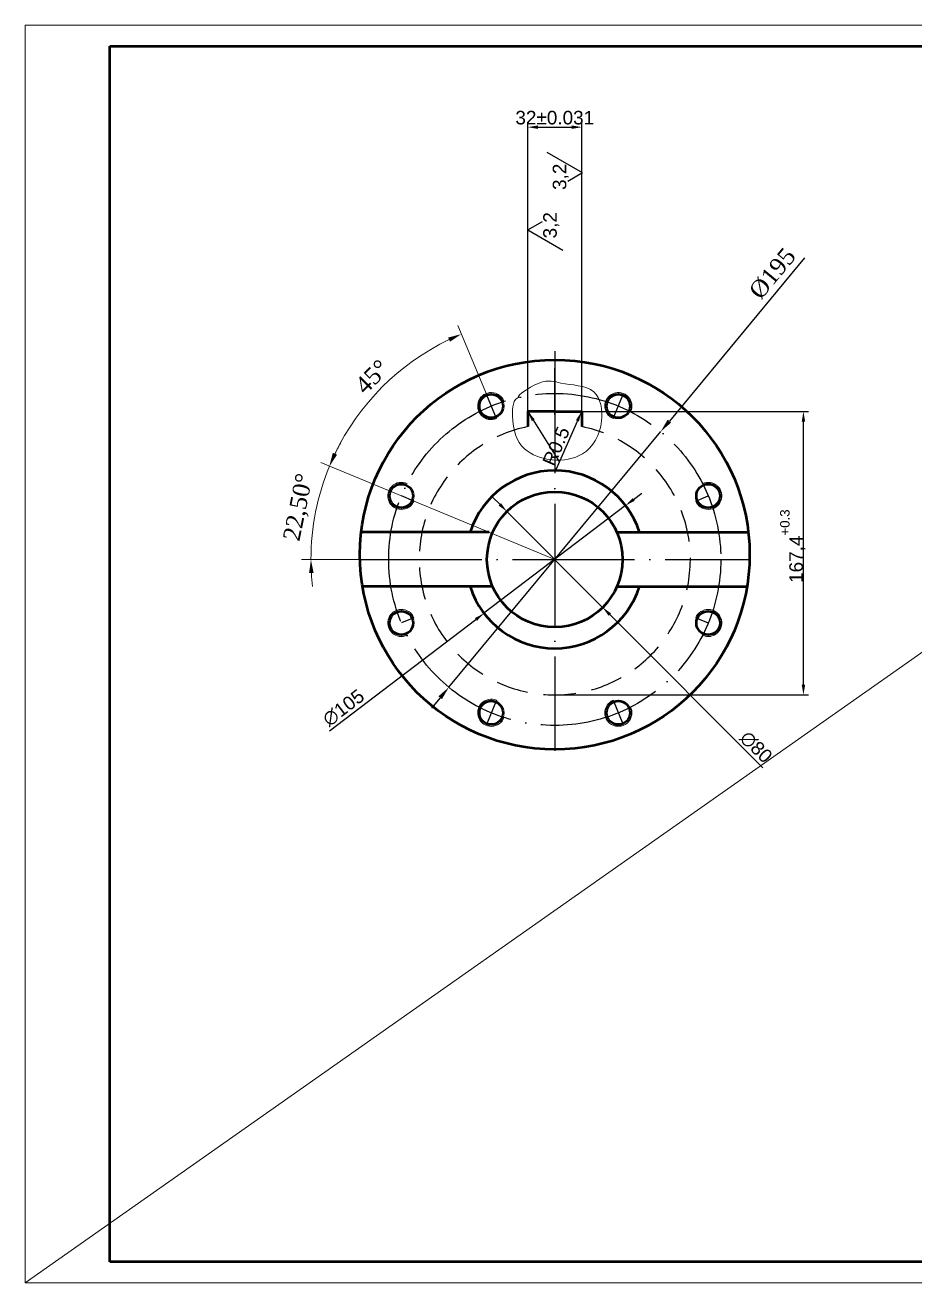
# Model space of a CAD drawing. Header units: millimetres. Extents: x -954 to 34898, y -2134 to 12006.
# Drawn here: x 18888 to 19413, y 8587 to 9329 of the extents above; entities that cross this region are included whole.
import ezdxf

# ---------------------------------------------------------------- set-up
doc = ezdxf.new("R2010")
doc.units = ezdxf.units.MM
doc.header["$LTSCALE"] = 3
doc.linetypes.add('ACAD_ISO04W100', pattern=[30, 24, -3, 0, -3])
doc.linetypes.add('DASHED2', pattern=[9.525, 6.35, -3.175])
doc.layers.add('Выносные эл-ты', color=7, linetype='Continuous')
for name, color, linetype, lineweight in [('Геометрия', 7, 'Continuous', 50), ('контурная', 7, 'Continuous', 50), ('невидимые', 7, 'DASHED2', 25), ('осевые', 1, 'ACAD_ISO04W100', 25), ('размерные', 7, 'Continuous', 25), ('тонкая', 7, 'Continuous', 20)]:
    doc.layers.add(name, color=color, linetype=linetype, lineweight=lineweight)
doc.styles.add('s2.5v4', font='times.ttf', dxfattribs={"height": 10})
doc.styles.get("Standard").update_dxf_attribs({"font": 'arial.ttf'})
doc.dimstyles.new('s2.5v4', dxfattribs={"dimtxt": 10, "dimasz": 8, "dimexe": 5.5, "dimexo": 0.5, "dimgap": 3.5, "dimtad": 1, "dimdec": 0, "dimtxsty": 's2.5v4', "dimcen": 2.5, "dimclrd": 256, "dimclre": 1, "dimclrt": 256, "dimadec": 0, "dimazin": 0, "dimtfac": 1, "dimtdec": 0, "dimtmove": 0, "dimatfit": 3, "dimfxl": 1, "dimlwd": -1, "dimlwe": -1, "dimarcsym": 0})
doc.dimstyles.new('s2v4', dxfattribs={"dimtxt": 8, "dimasz": 6, "dimexe": 3, "dimexo": 0, "dimgap": 1.5, "dimtad": 1, "dimtxsty": 'Standard', "dimcen": 2.5, "dimadec": 0, "dimazin": 0, "dimtfac": 1, "dimtmove": 0, "dimatfit": 3, "dimfxl": 1, "dimarcsym": 0})

# ---------------------------------------------------------------- blocks, each defined once
blk = doc.blocks.new('*D1152')
at = {"layer": 'Defpoints', "color": 0, "transparency": 16777216}
for p in [(19215.51, 9101.1), (19346.81, 9101.1), (19200.08, 8933.7)]:
    blk.add_point(p, dxfattribs=at)
at = {"layer": 'размерные', "color": 0, "lineweight": -2, "transparency": 16777216}
for p, q in [((19215.51, 9101.1), (19349.81, 9101.1)), ((19346.81, 8939.7), (19346.81, 9095.1)), ((19200.08, 8933.7), (19349.81, 8933.7))]:
    blk.add_line(p, q, dxfattribs=at)
at = {"layer": 'размерные', "color": 0, "transparency": 16777216}
for points in [[(19345.81, 9095.1), (19347.81, 9095.1), (19346.81, 9101.1)], [(19345.81, 8939.7), (19347.81, 8939.7), (19346.81, 8933.7)]]:
    blk.add_solid(points, dxfattribs=at)
at = {"layer": 'размерные', "color": 0, "transparency": 16777216, "insert": (19340.51, 9021.53), "char_height": 8, "attachment_point": 5, "rotation": 90}
blk.add_mtext('167,4{\\H0.7x;\\S+0.3^ ;}', dxfattribs=at)
blk = doc.blocks.new('*D1153')
at = {"layer": 'Defpoints', "color": 0, "transparency": 16777216}
for p in [(19215.49, 9100.19), (19215.81, 9100.92)]:
    blk.add_point(p, dxfattribs=at)
at = {"layer": 'размерные', "color": 0, "lineweight": -2, "transparency": 16777216}
blk.add_line((19200.98, 9066.72), (19213.42, 9095.42), dxfattribs=at)
at = {"layer": 'размерные', "color": 0, "transparency": 16777216}
blk.add_solid([(19212.51, 9095.82), (19214.34, 9095.02), (19215.81, 9100.92)], dxfattribs=at)
at = {"layer": 'размерные', "color": 0, "transparency": 16777216, "insert": (19200.88, 9080.54), "char_height": 8, "attachment_point": 5, "rotation": 66.55411}
blk.add_mtext('R0.5', dxfattribs=at)
blk = doc.blocks.new('*D1154')
at = {"layer": 'Defpoints', "color": 0, "transparency": 16777216}
for p in [(19216.08, 9268.89), (19184.08, 9100.6), (19216.08, 9100.19)]:
    blk.add_point(p, dxfattribs=at)
at = {"layer": 'размерные', "color": 0, "lineweight": -2, "transparency": 16777216}
for p, q in [((19184.08, 9100.6), (19184.08, 9271.89)), ((19190.08, 9268.89), (19210.08, 9268.89)), ((19216.08, 9100.19), (19216.08, 9271.89))]:
    blk.add_line(p, q, dxfattribs=at)
at = {"layer": 'размерные', "color": 0, "transparency": 16777216}
for points in [[(19190.08, 9269.89), (19190.08, 9267.89), (19184.08, 9268.89)], [(19210.08, 9269.89), (19210.08, 9267.89), (19216.08, 9268.89)]]:
    blk.add_solid(points, dxfattribs=at)
at = {"layer": 'размерные', "color": 0, "transparency": 16777216, "insert": (19200.08, 9274.47), "char_height": 8, "attachment_point": 5}
blk.add_mtext('32%%P0.031', dxfattribs=at)
blk = doc.blocks.new('*D1179')
at = {"layer": 'Defpoints', "color": 0, "transparency": 16777216}
for p in [(19262.59, 9089.17), (19137.57, 8938.22)]:
    blk.add_point(p, dxfattribs=at)
at = {"layer": 'размерные', "transparency": 16777216}
for p, q in [((19347.49, 9191.69), (19267.69, 9095.34)), ((19137.57, 8938.22), (19262.59, 9089.17)), ((19132.47, 8932.06), (19127.37, 8925.9))]:
    blk.add_line(p, q, dxfattribs=at)
for points in [[(19266.66, 9096.19), (19268.72, 9094.49), (19262.59, 9089.17)], [(19131.44, 8932.91), (19133.5, 8931.21), (19137.57, 8938.22)]]:
    blk.add_solid(points, dxfattribs=at)
at = {"layer": 'размерные', "transparency": 16777216, "insert": (19328.56, 9182.49), "char_height": 10, "attachment_point": 5, "rotation": 50.36914, "style": 's2.5v4'}
blk.add_mtext('%%C195', dxfattribs=at)
blk = doc.blocks.new('*D1157')
at = {"layer": 'Defpoints', "color": 0, "transparency": 16777216}
for p in [(19110.45, 9050.82), (19057.43, 9032.48), (19085.11, 9013.7), (19200.08, 9013.7), (19315.04, 9013.7)]:
    blk.add_point(p, dxfattribs=at)
at = {"layer": 'тонкая', "color": 1, "transparency": 16777216}
for p, q in [((19109.99, 9051.01), (19062.07, 9070.86)), ((19084.61, 9013.7), (19050.7, 9013.7))]:
    blk.add_line(p, q, dxfattribs=at)
at = {"layer": 'тонкая', "transparency": 16777216}
for start, end in [(151.12773, 154.31387), (157.5, 180), (183.18613, 186.37227)]:
    blk.add_arc((19200.08, 9013.7), 143.88, start, end, dxfattribs=at)
for points in [[(19071.63, 9075.52), (19069.2, 9076.61), (19067.15, 9068.76)], [(19055.09, 9005.66), (19057.75, 9005.74), (19056.2, 9013.7)]]:
    blk.add_solid(points, dxfattribs=at)
at = {"layer": 'тонкая', "transparency": 16777216, "insert": (19049.56, 9044.38), "char_height": 10, "attachment_point": 5, "rotation": 78.47732, "style": 's2.5v4'}
blk.add_mtext('22,50°', dxfattribs=at)
blk = doc.blocks.new('*D1158')
at = {"layer": 'Defpoints', "color": 0, "transparency": 16777216}
for p in [(19112.43, 9127.92), (19159.9, 9110.71), (19165.64, 9096.85), (19110.45, 9050.82), (19200.08, 9013.7)]:
    blk.add_point(p, dxfattribs=at)
at = {"layer": 'тонкая', "color": 1, "transparency": 16777216}
for p, q in [((19159.71, 9111.17), (19142.88, 9151.8)), ((19109.99, 9051.01), (19061.98, 9070.9))]:
    blk.add_line(p, q, dxfattribs=at)
at = {"layer": 'тонкая', "transparency": 16777216}
blk.add_arc((19200.08, 9013.7), 143.98, 115.68396, 154.31604, dxfattribs=at)
for points in [[(19137.13, 9144.67), (19138.22, 9142.23), (19144.98, 9146.72)], [(19071.54, 9075.56), (19069.11, 9076.64), (19067.06, 9068.8)]]:
    blk.add_solid(points, dxfattribs=at)
at = {"layer": 'тонкая', "transparency": 16777216, "insert": (19092.2, 9121.58), "char_height": 10, "attachment_point": 5, "rotation": 45, "style": 's2.5v4'}
blk.add_mtext('45°', dxfattribs=at)
blk = doc.blocks.new('*D1168')
at = {"layer": 'Defpoints', "color": 0, "transparency": 16777216}
for p in [(19241.85, 9045.5), (19158.31, 8981.89)]:
    blk.add_point(p, dxfattribs=at)
at = {"layer": 'размерные', "color": 0, "lineweight": -2, "transparency": 16777216}
for p, q in [((19246.62, 9049.14), (19251.4, 9052.77)), ((19241.85, 9045.5), (19158.31, 8981.89)), ((19067.23, 8912.55), (19153.53, 8978.26))]:
    blk.add_line(p, q, dxfattribs=at)
at = {"layer": 'размерные', "color": 0, "transparency": 16777216}
for points in [[(19246.02, 9049.93), (19247.23, 9048.34), (19241.85, 9045.5)], [(19152.93, 8979.06), (19154.14, 8977.46), (19158.31, 8981.89)]]:
    blk.add_solid(points, dxfattribs=at)
at = {"layer": 'размерные', "color": 0, "transparency": 16777216, "insert": (19075.42, 8926.09), "char_height": 8, "attachment_point": 5, "rotation": 37.28441}
blk.add_mtext('∅105', dxfattribs=at)
blk = doc.blocks.new('*D1169')
at = {"layer": 'Defpoints', "color": 0, "transparency": 16777216}
for p in [(19171.83, 9042.01), (19228.33, 8985.38)]:
    blk.add_point(p, dxfattribs=at)
at = {"layer": 'размерные', "color": 0, "lineweight": -2, "transparency": 16777216}
for p, q in [((19167.59, 9046.26), (19163.35, 9050.51)), ((19171.83, 9042.01), (19228.33, 8985.38)), ((19322.9, 8890.61), (19232.57, 8981.14))]:
    blk.add_line(p, q, dxfattribs=at)
at = {"layer": 'размерные', "color": 0, "transparency": 16777216}
for points in [[(19168.3, 9046.97), (19166.88, 9045.55), (19171.83, 9042.01)], [(19233.28, 8981.84), (19231.86, 8980.43), (19228.33, 8985.38)]]:
    blk.add_solid(points, dxfattribs=at)
at = {"layer": 'размерные', "color": 0, "transparency": 16777216, "insert": (19318.84, 8902.9), "char_height": 8, "attachment_point": 5, "rotation": 314.93736}
blk.add_mtext('∅80', dxfattribs=at)

msp = doc.modelspace()

# ---------------------------------------------------------------- linework, layer by layer
at = {"layer": 'Выносные эл-ты'}
for p, q in [((19216.39, 9241.87), (19195.605, 9253.87)), ((19216.39, 9241.87), (19207.73, 9236.87)), ((19184.079, 9208.267), (19192.739, 9213.267)), ((19184.079, 9208.267), (19204.864, 9196.267))]:
    msp.add_line(p, q, dxfattribs=at)
at = {"layer": 'Геометрия'}
for p, q in [((19161.452, 9029.698), (19085.836, 9029.698)), ((19236.74, 9029.698), (19314.323, 9029.698)), ((19163.418, 8997.698), (19086.631, 8997.698)), ((19236.74, 8997.698), (19313.527, 8997.698))]:
    msp.add_line(p, q, dxfattribs=at)
msp.add_circle((19200.079, 9013.698), 40, dxfattribs=at)
for start, end in [(17.74384, 162.25616), (197.74384, 342.25616)]:
    msp.add_arc((19200.079, 9013.698), 52.5, start, end, dxfattribs=at)
at = {"layer": 'контурная'}
for p, q in [((18937.549, 8599.118), (18937.549, 9316.618)), ((18937.549, 9316.618), (19925.049, 9316.618)), ((19184.079, 9100.598), (19184.079, 9092.081)), ((19200.079, 9101.098), (19184.579, 9101.098)), ((19200.079, 9101.098), (19215.579, 9101.098)), ((19216.079, 9100.598), (19216.079, 9092.081)), ((19925.049, 8599.118), (18937.549, 8599.118))]:
    msp.add_line(p, q, dxfattribs=at)
for centre, radius in [((19200.079, 9016.529), 115), ((19162.576, 9104.238), 7), ((19237.582, 9104.238), 7), ((19109.539, 9051.201), 7), ((19290.619, 9051.201), 7), ((19109.539, 8976.195), 7), ((19290.619, 8976.195), 7), ((19162.576, 8923.157), 7), ((19237.582, 8923.157), 7)]:
    msp.add_circle(centre, radius, dxfattribs=at)
for centre, start, end in [((19184.579, 9100.598), 90, 180), ((19215.579, 9100.598), 0, 90)]:
    msp.add_arc(centre, 0.5, start, end, dxfattribs=at)
at = {"layer": 'невидимые'}
msp.add_arc((19200.079, 9013.698), 80, 101.536959, 78.463041, dxfattribs=at)
at = {"layer": 'осевые'}
for p, q in [((19200.079, 9136.556), (19200.079, 8901.529)), ((19200.079, 9098.981), (19200.079, 9126.647)), ((19165.638, 9096.847), (19159.897, 9110.705)), ((19234.521, 9096.847), (19240.261, 9110.705)), ((19116.93, 9048.139), (19109.539, 9051.201)), ((19283.228, 9048.139), (19290.619, 9051.201)), ((19085.114, 9013.698), (19315.044, 9013.698)), ((19116.93, 8979.256), (19109.539, 8976.195)), ((19283.228, 8979.256), (19290.619, 8976.195)), ((19165.638, 8930.549), (19159.897, 8916.69)), ((19200.079, 8928.414), (19200.079, 8900.748)), ((19200.079, 8928.414), (19200.079, 8900.748)), ((19234.521, 8930.549), (19240.261, 8916.69))]:
    msp.add_line(p, q, dxfattribs=at)
msp.add_circle((19200.079, 9013.698), 98, dxfattribs=at)
at = {"layer": 'тонкая'}
for p, q in [((18887.549, 8586.618), (18887.549, 9329.118)), ((18887.549, 9329.118), (19937.549, 9329.118)), ((18887.549, 8586.618), (19925.049, 9316.618)), ((19200.079, 9013.698), (19110.454, 9050.822)), ((19937.549, 8586.618), (18887.549, 8586.618))]:
    msp.add_line(p, q, dxfattribs=at)
for centre, start, end in [((19162.576, 9104.238), 20.160747, 292.5), ((19237.582, 9104.238), 335.160747, 247.5), ((19109.539, 9051.201), 65.160747, 337.5), ((19290.619, 9051.201), 202.5, 114.839253), ((19109.539, 8976.195), 22.5, 294.839253), ((19290.619, 8976.195), 245.160747, 157.5), ((19162.576, 8923.157), 67.5, 339.839253), ((19237.582, 8923.157), 112.5, 24.839253)]:
    msp.add_arc(centre, 8, start, end, dxfattribs=at)
at = {"layer": 'тонкая', "start_tangent": (-0.9779904, -0.2086498), "end_tangent": (0.9785129, 0.2061857)}
msp.add_spline([(19179.162, 9109.439), (19175.142, 9098.393), (19182.176, 9079.065), (19216.474, 9076.065), (19227.655, 9095.431), (19223.049, 9112.619), (19203.688, 9117.807), (19190.807, 9117.807), (19179.645, 9109.544)], degree=3, dxfattribs=at)

# ---------------------------------------------------------------- texts
at = {"layer": 'Выносные эл-ты'}
for p in [(19206.878, 9231.833), (19201.25, 9203.214)]:
    msp.add_text('3,2', height=8, rotation=90, dxfattribs=at).set_placement(p)

# ---------------------------------------------------------------- dimensions: what is measured, and where the dimension line sits
at = {"layer": 'размерные'}
dim = msp.add_linear_dim(base=(19216.079, 9268.887), p1=(19184.079, 9100.598), p2=(19216.079, 9100.188), text='<>%%P0.031', dimstyle='s2v4', dxfattribs=at)
dim.commit()
dim.dimension.update_dxf_attribs({"geometry": '*D1154', "text_midpoint": (19200.079, 9268.887), "dimtype": 160})
dim = msp.add_diameter_dim_2p(p1=(19137.571, 8938.221), p2=(19262.587, 9089.174), text='%%C195', dimstyle='s2.5v4', dxfattribs=at)
dim.commit()
dim.dimension.update_dxf_attribs({"geometry": '*D1179', "text_midpoint": (19335.268, 9176.934), "dimtype": 163})
dim = msp.add_radius_dim(center=(19215.492, 9100.191), mpoint=(19215.81, 9100.925), text='R0.5', dimstyle='s2v4', dxfattribs=at)
dim.commit()
dim.dimension.update_dxf_attribs({"geometry": '*D1153', "text_midpoint": (19206.006, 9078.319), "dimtype": 164})
dim = msp.add_linear_dim(base=(19346.813, 9101.098), p1=(19200.079, 8933.698), p2=(19215.514, 9101.098), angle=90, text='<>{\\H0.7x;\\S+0.3^ ;}', dimstyle='s2v4', dxfattribs=at)
dim.commit()
dim.dimension.update_dxf_attribs({"geometry": '*D1152', "text_midpoint": (19346.813, 9021.531), "dimtype": 160})
for p1, p2, picture, middle in [((19241.85, 9045.501), (19158.308, 8981.895), '*D1168', (19078.941, 8921.467)), ((19171.826, 9042.013), (19228.332, 8985.382), '*D1169', (19314.731, 8898.794))]:
    dim = msp.add_diameter_dim_2p(p1=p1, p2=p2, dimstyle='s2v4', dxfattribs=at)
    dim.commit()
    dim.dimension.update_dxf_attribs({"geometry": picture, "text_midpoint": middle, "dimtype": 163})
at = {"layer": 'тонкая'}
dim = msp.add_angular_dim_2l(base=(19112.43, 9127.924), line1=((19200.079, 9013.698), (19110.454, 9050.822)), line2=((19165.638, 9096.847), (19159.897, 9110.705)), dimstyle='s2.5v4', dxfattribs=at)
dim.commit()
dim.dimension.update_dxf_attribs({"geometry": '*D1158', "text_midpoint": (19092.198, 9121.578)})
dim = msp.add_angular_dim_2l(base=(19057.429, 9032.478), line1=((19085.114, 9013.698), (19315.044, 9013.698)), line2=((19200.079, 9013.698), (19110.454, 9050.822)), dimstyle='s2.5v4', override={"dimadec": 2}, dxfattribs=at)
dim.commit()
dim.dimension.update_dxf_attribs({"geometry": '*D1157', "text_midpoint": (19059.098, 9042.439), "dimtype": 162})

# ---------------------------------------------------------------- leaders
at = {"layer": 'размерные'}
msp.add_leader([(19184.198, 9100.956), (19202.9, 9071.155)], dimstyle='s2v4', dxfattribs=at)

doc.saveas('drawing.dxf')
